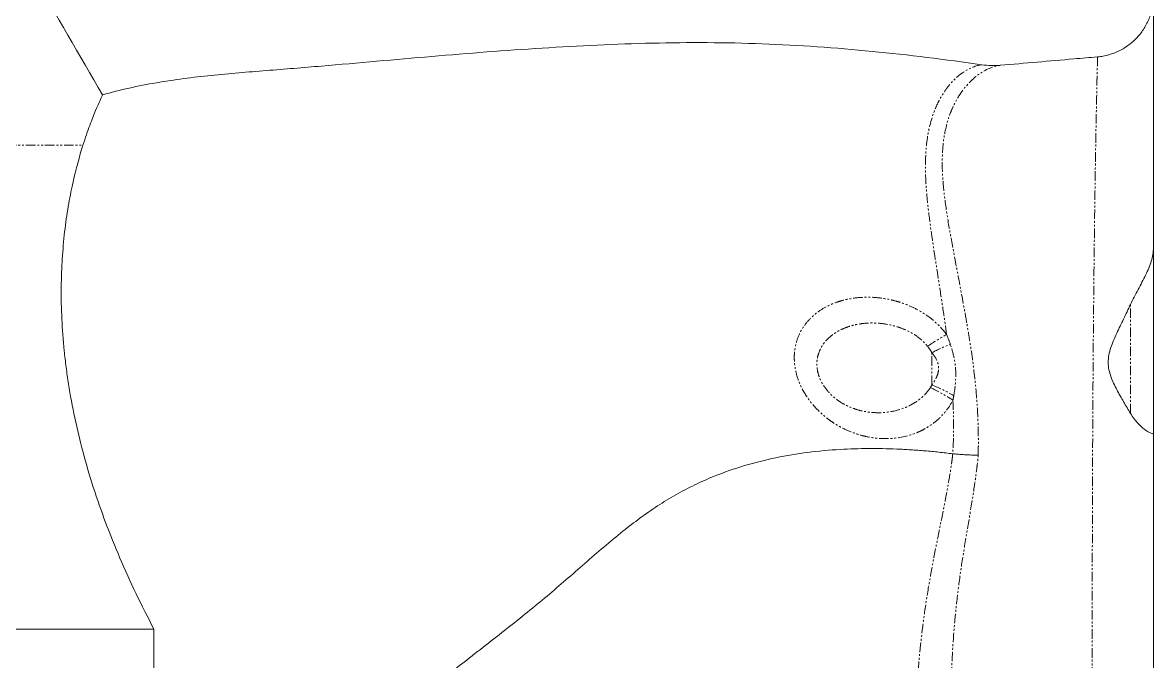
# Model space of a CAD drawing. Extents: x 2569 to 19597, y 1825 to 16548.
# Drawn here: x 16886 to 17004.5, y 15153.3 to 15220.3 of the extents above; entities that cross this region are included whole.
import ezdxf

# ---------------------------------------------------------------- set-up
doc = ezdxf.new("R2010")
doc.units = 0
doc.linetypes.add('PHANTOM', pattern=[2.5, 1.25, -0.25, 0.25, -0.25, 0.25, -0.25])

# ---------------------------------------------------------------- blocks, each defined once
blk = doc.blocks.new('aaaqww')
at = {"color": 7, "linetype": 'Continuous', "lineweight": 5}
for p, q in [((-386662.61, 108727.11), (-386662.61, 108837.11)), ((-386793.46, 108735.63), (-386839.22, 108735.63)), ((-386662.61, 108617.11), (-386662.61, 108727.11))]:
    blk.add_line(p, q, dxfattribs=at)
at = {"color": 7, "linetype": 'PHANTOM', "lineweight": 5}
for p, q in [((-386665.61, 108707.36), (-386665.61, 108693.09)), ((-386691.61, 108703.63), (-386691.61, 108699.39)), ((-386927.73, 108672.21), (-386802.76, 108672.21))]:
    blk.add_line(p, q, dxfattribs=at)
for centre, radius, start, end in [((-386700.18, 108722.55), 20.36, 294.2507, 303.7814), ((-386699.27, 108722.7), 20.55, 291.8848, 300.8037), ((-386676.16, 108721.75), 28.18, 235.3521, 241.3248), ((-386680.26, 108721.58), 24.92, 242.9088, 248.9987)]:
    blk.add_arc(centre, radius, start, end, dxfattribs=at)
at = {"color": 7, "linetype": 'Continuous', "lineweight": 5}
for points, knots in [([(-386778.84, 108761.94), (-386778.51, 108761.65), (-386777.86, 108761.06), (-386776.88, 108760.18), (-386775.88, 108759.3), (-386774.88, 108758.41), (-386773.87, 108757.51), (-386772.85, 108756.61), (-386771.82, 108755.7), (-386770.78, 108754.79), (-386769.72, 108753.87), (-386768.66, 108752.95), (-386767.58, 108752.03), (-386766.49, 108751.1), (-386765.39, 108750.16), (-386763.92, 108748.92), (-386762.06, 108747.37), (-386759.8, 108745.5), (-386757.5, 108743.63), (-386755.18, 108741.78), (-386752.68, 108739.81), (-386750.03, 108737.74), (-386747.26, 108735.57), (-386744.58, 108733.44), (-386742, 108731.32), (-386739.51, 108729.18), (-386737.06, 108727.02), (-386734.59, 108724.87), (-386732.18, 108722.88), (-386729.84, 108721.08), (-386727.54, 108719.47), (-386725.15, 108718), (-386722.67, 108716.7), (-386719.68, 108715.38), (-386716.14, 108714.15), (-386712.03, 108713.12), (-386707.85, 108712.43), (-386704.41, 108712.11), (-386701.76, 108711.99), (-386699.91, 108711.96), (-386698.06, 108711.97), (-386696.21, 108712.03), (-386694.37, 108712.13), (-386692.53, 108712.26), (-386690.7, 108712.44), (-386689.48, 108712.58), (-386688.87, 108712.65)], [0, 0, 0, 0, 0.012804, 0.025658, 0.03856, 0.051509, 0.064503, 0.077543, 0.090627, 0.103758, 0.116936, 0.130162, 0.143438, 0.156763, 0.170139, 0.18357, 0.209994, 0.236683, 0.263681, 0.290759, 0.317356, 0.350473, 0.382861, 0.414499, 0.445321, 0.475572, 0.505921, 0.536359, 0.566865, 0.593063, 0.619297, 0.645613, 0.672005, 0.698396, 0.738338, 0.778451, 0.818785, 0.859346, 0.876935, 0.894546, 0.912168, 0.929789, 0.947397, 0.964977, 0.982515, 1, 1, 1, 1]), ([(-386802.76, 108672.21), (-386803.22, 108673.67), (-386803.68, 108675.35), (-386804.21, 108677.73), (-386804.31, 108678.22), (-386804.5, 108679.22), (-386804.6, 108679.74), (-386804.86, 108681.32), (-386805.02, 108682.42), (-386805.29, 108684.72), (-386805.39, 108685.91), (-386805.51, 108687.76), (-386805.54, 108688.39), (-386805.58, 108689.66), (-386805.6, 108690.31), (-386805.62, 108693.57), (-386805.5, 108696.31), (-386805.14, 108699.87), (-386805.06, 108700.59), (-386804.87, 108702.05), (-386804.76, 108702.78), (-386804.42, 108704.98), (-386804.14, 108706.46), (-386803.19, 108710.94), (-386802.38, 108713.97), (-386800.91, 108718.57), (-386800.37, 108720.11), (-386799.21, 108723.21), (-386798.58, 108724.77), (-386796.59, 108729.44), (-386795.1, 108732.54), (-386793.46, 108735.63)], [0, 0, 0, 0, 0.125, 0.125, 0.15625, 0.15625, 0.1875, 0.1875, 0.25, 0.25, 0.3125, 0.3125, 0.34375, 0.34375, 0.375, 0.375, 0.5, 0.5, 0.53125, 0.53125, 0.5625, 0.5625, 0.625, 0.625, 0.75, 0.75, 0.8125, 0.8125, 0.875, 0.875, 1, 1, 1, 1]), ([(-386688.87, 108712.65), (-386688.77, 108712.66), (-386688.57, 108712.68), (-386688.27, 108712.71), (-386687.97, 108712.74), (-386687.66, 108712.76), (-386687.36, 108712.78), (-386687.05, 108712.79), (-386686.75, 108712.81), (-386686.44, 108712.82), (-386686.14, 108712.83), (-386685.84, 108712.83), (-386685.64, 108712.84), (-386685.54, 108712.84)], [0, 0, 0, 0, 0.093622, 0.186702, 0.27924, 0.371235, 0.462687, 0.553597, 0.643963, 0.733787, 0.823067, 0.911805, 1, 1, 1, 1]), ([(-386665.61, 108707.36), (-386665.3, 108707.87), (-386664.96, 108708.32), (-386664.45, 108708.87), (-386664.27, 108709.04), (-386663.93, 108709.33), (-386663.77, 108709.46), (-386663.47, 108709.67), (-386663.33, 108709.75), (-386663.08, 108709.89), (-386662.97, 108709.94), (-386662.79, 108710.01), (-386662.73, 108710.03), (-386662.66, 108710.05), (-386662.64, 108710.05), (-386662.62, 108710.05), (-386662.62, 108710.05), (-386662.61, 108710.05), (-386662.61, 108710.04), (-386662.61, 108710.04)], [0, 0, 0, 0, 0.25, 0.25, 0.375, 0.375, 0.5, 0.5, 0.625, 0.625, 0.75, 0.75, 0.875, 0.875, 0.9375, 0.9375, 0.96875, 0.96875, 1, 1, 1, 1]), ([(-386665.61, 108693.09), (-386665.91, 108693.73), (-386666.21, 108694.37), (-386666.82, 108695.62), (-386667.12, 108696.24), (-386667.55, 108697.17), (-386667.69, 108697.49), (-386667.95, 108698.11), (-386668.07, 108698.43), (-386668.28, 108699.07), (-386668.37, 108699.39), (-386668.49, 108700.03), (-386668.53, 108700.36), (-386668.52, 108701.33), (-386668.38, 108701.95), (-386668.06, 108702.85), (-386667.94, 108703.14), (-386667.68, 108703.7), (-386667.54, 108703.98), (-386667.11, 108704.8), (-386666.81, 108705.33), (-386666.21, 108706.36), (-386665.9, 108706.87), (-386665.61, 108707.36)], [0, 0, 0, 0, 0.125, 0.125, 0.25, 0.25, 0.3125, 0.3125, 0.375, 0.375, 0.4375, 0.4375, 0.5, 0.5, 0.625, 0.625, 0.6875, 0.6875, 0.75, 0.75, 0.875, 0.875, 1, 1, 1, 1]), ([(-386662.61, 108685.67), (-386662.61, 108685.81), (-386662.61, 108685.96), (-386662.64, 108686.24), (-386662.66, 108686.38), (-386662.72, 108686.81), (-386662.79, 108687.11), (-386662.97, 108687.7), (-386663.08, 108688.01), (-386663.33, 108688.62), (-386663.47, 108688.93), (-386663.77, 108689.55), (-386663.93, 108689.86), (-386664.27, 108690.5), (-386664.45, 108690.82), (-386664.96, 108691.79), (-386665.3, 108692.43), (-386665.61, 108693.09)], [0, 0, 0, 0, 0.0625, 0.0625, 0.125, 0.125, 0.25, 0.25, 0.375, 0.375, 0.5, 0.5, 0.625, 0.625, 0.75, 0.75, 1, 1, 1, 1]), ([(-386800.18, 108665.63), (-386800.25, 108665.77), (-386800.36, 108666.01), (-386800.67, 108666.69), (-386800.87, 108667.13), (-386801.21, 108667.95), (-386801.33, 108668.25), (-386801.59, 108668.9), (-386801.73, 108669.25), (-386802.15, 108670.39), (-386802.45, 108671.25), (-386802.76, 108672.21)], [0, 0, 0, 0, 0.25, 0.25, 0.5, 0.5, 0.625, 0.625, 0.75, 0.75, 1, 1, 1, 1]), ([(-386685.08, 108661.68), (-386689.86, 108660.99), (-386694.65, 108660.39), (-386704.23, 108659.45), (-386709.02, 108659.11), (-386718.62, 108658.75), (-386723.42, 108658.74), (-386733.03, 108658.95), (-386737.84, 108659.19), (-386747.47, 108659.8), (-386752.29, 108660.18), (-386761.91, 108661), (-386766.72, 108661.44), (-386773.94, 108662.05), (-386776.34, 108662.25), (-386781.16, 108662.63), (-386783.56, 108662.82), (-386788.37, 108663.32), (-386790.76, 108663.62), (-386795.54, 108664.45), (-386797.89, 108664.96), (-386800.18, 108665.63)], [0, 0, 0, 0, 0.125, 0.125, 0.25, 0.25, 0.375, 0.375, 0.5, 0.5, 0.625, 0.625, 0.75, 0.75, 0.8125, 0.8125, 0.875, 0.875, 0.9375, 0.9375, 1, 1, 1, 1]), ([(-386669.91, 108660.64), (-386670.95, 108660.73), (-386671.99, 108660.82), (-386673.02, 108660.91), (-386676.23, 108661.19), (-386679.44, 108661.47), (-386682.65, 108661.75)], [0.00733343, 0.00733343, 0.00733343, 0.00733343, 0.01045521, 0.01045521, 0.01045521, 0.02011861, 0.02011861, 0.02011861, 0.02011861]), ([(-386662.61, 108652.67), (-386662.61, 108653.17), (-386662.66, 108653.66), (-386662.79, 108654.39), (-386662.85, 108654.63), (-386662.98, 108655.1), (-386663.06, 108655.34), (-386663.33, 108656.03), (-386663.55, 108656.47), (-386663.94, 108657.1), (-386664.08, 108657.31), (-386664.38, 108657.7), (-386664.54, 108657.89), (-386665.04, 108658.44), (-386665.41, 108658.77), (-386666.2, 108659.36), (-386666.63, 108659.63), (-386667.51, 108660.06), (-386667.97, 108660.24), (-386668.69, 108660.44), (-386668.93, 108660.5), (-386669.42, 108660.59), (-386669.67, 108660.62), (-386669.91, 108660.64)], [0, 0, 0, 0, 0.125, 0.125, 0.1875, 0.1875, 0.25, 0.25, 0.375, 0.375, 0.4375, 0.4375, 0.5, 0.5, 0.625, 0.625, 0.75, 0.75, 0.875, 0.875, 0.9375, 0.9375, 1, 1, 1, 1])]:
    blk.add_open_spline(points, degree=3, knots=knots, dxfattribs=at)
for points in [[(-386793.2, 108747.42), (-386793.45, 108743.5), (-386793.55, 108739.57), (-386793.46, 108735.63)], [(-386800.18, 108665.63), (-386803.21, 108660.4), (-386806.23, 108655.17), (-386809.26, 108649.94)], [(-386682.65, 108661.75), (-386683.46, 108661.82), (-386684.27, 108661.8), (-386685.08, 108661.68)]]:
    blk.add_open_spline(points, degree=3, dxfattribs=at)
at = {"color": 7, "linetype": 'PHANTOM', "lineweight": 5}
for points, knots in [([(-386689.1, 108744.85), (-386689.08, 108742.21), (-386688.98, 108739.53), (-386688.75, 108736.15), (-386688.69, 108735.48), (-386688.57, 108734.12), (-386688.5, 108733.43), (-386688.29, 108731.4), (-386688.12, 108730.05), (-386687.74, 108727.36), (-386687.54, 108726.03), (-386687.1, 108723.37), (-386686.88, 108722.05), (-386686.44, 108719.41), (-386686.22, 108718.09), (-386685.93, 108716.12), (-386685.84, 108715.46), (-386685.72, 108714.48), (-386685.66, 108713.99), (-386685.61, 108713.49), (-386685.57, 108713.17), (-386685.56, 108713), (-386685.54, 108712.84)], [0, 0, 0, 0, 0.25, 0.25, 0.3125, 0.3125, 0.375, 0.375, 0.5, 0.5, 0.625, 0.625, 0.75, 0.75, 0.875, 0.875, 0.9375, 0.9375, 0.96875, 0.984375, 0.984375, 1, 1, 1, 1]), ([(-386669.91, 108660.64), (-386669.92, 108660.68), (-386669.92, 108660.85), (-386669.94, 108661.48), (-386669.95, 108661.93), (-386669.97, 108662.82), (-386669.98, 108663.15), (-386670, 108663.88), (-386670, 108664.28), (-386670.03, 108665.56), (-386670.05, 108666.55), (-386670.1, 108668.77), (-386670.12, 108670), (-386670.16, 108672.05), (-386670.17, 108672.76), (-386670.19, 108674.26), (-386670.21, 108675.03), (-386670.24, 108677.43), (-386670.27, 108679.13), (-386670.32, 108682.73), (-386670.34, 108684.62), (-386670.37, 108687.61), (-386670.39, 108688.64), (-386670.4, 108690.21), (-386670.41, 108690.74), (-386670.42, 108691.81), (-386670.42, 108692.35), (-386670.45, 108695.06), (-386670.47, 108697.29), (-386670.51, 108701.89), (-386670.52, 108704.24), (-386670.54, 108707.87), (-386670.55, 108709.09), (-386670.56, 108711.57), (-386670.57, 108712.83), (-386670.58, 108716.6), (-386670.59, 108719.15), (-386670.6, 108723), (-386670.6, 108724.28), (-386670.61, 108726.88), (-386670.61, 108728.18), (-386670.62, 108734.66), (-386670.62, 108739.79), (-386670.62, 108744.87)], [0, 0, 0, 0, 0.0625, 0.0625, 0.125, 0.125, 0.15625, 0.15625, 0.1875, 0.1875, 0.25, 0.25, 0.3125, 0.3125, 0.34375, 0.34375, 0.375, 0.375, 0.4375, 0.4375, 0.5, 0.5, 0.53125, 0.53125, 0.546875, 0.546875, 0.5625, 0.5625, 0.625, 0.625, 0.6875, 0.6875, 0.71875, 0.71875, 0.75, 0.75, 0.8125, 0.8125, 0.84375, 0.84375, 0.875, 0.875, 1, 1, 1, 1]), ([(-386688.89, 108712.76), (-386688.9, 108712.91), (-386688.92, 108713.07), (-386688.96, 108713.38), (-386689.02, 108713.84), (-386689.09, 108714.3), (-386689.23, 108715.23), (-386689.33, 108715.85), (-386689.65, 108717.7), (-386689.89, 108718.94), (-386690.38, 108721.42), (-386690.64, 108722.66), (-386691.14, 108725.16), (-386691.38, 108726.41), (-386691.85, 108728.93), (-386692.07, 108730.2), (-386692.47, 108732.75), (-386692.65, 108734.03), (-386693.14, 108737.87), (-386693.37, 108740.41), (-386693.54, 108742.93)], [0, 0, 0, 0, 0.015625, 0.015625, 0.03125, 0.0625, 0.0625, 0.125, 0.125, 0.25, 0.25, 0.375, 0.375, 0.5, 0.5, 0.625, 0.625, 0.75, 0.75, 1, 1, 1, 1]), ([(-386685.55, 108712.84), (-386685.55, 108712.6), (-386685.54, 108712.37), (-386685.53, 108711.91), (-386685.52, 108711.21), (-386685.53, 108710.53), (-386685.54, 108709.16), (-386685.57, 108708.25), (-386685.71, 108705.58), (-386685.86, 108703.83), (-386686.26, 108700.41), (-386686.51, 108698.73), (-386686.91, 108696.27), (-386687.05, 108695.46), (-386687.33, 108693.86), (-386687.48, 108693.07), (-386688.19, 108689.18), (-386688.77, 108686.29), (-386689.48, 108682.25), (-386689.69, 108680.95), (-386689.94, 108679.08), (-386690.01, 108678.47), (-386690.13, 108677.28), (-386690.18, 108676.7), (-386690.27, 108675.01), (-386690.27, 108673.96), (-386690.15, 108671.98), (-386690.02, 108671.06), (-386689.64, 108669.33), (-386689.4, 108668.53), (-386688.95, 108667.42), (-386688.79, 108667.06), (-386688.44, 108666.39), (-386688.26, 108666.07), (-386687.31, 108664.56), (-386686.42, 108663.63), (-386684.57, 108662.29), (-386683.6, 108661.88), (-386682.65, 108661.75)], [0, 0, 0, 0, 0.007812, 0.007812, 0.015625, 0.03125, 0.03125, 0.0625, 0.0625, 0.125, 0.125, 0.1875, 0.1875, 0.21875, 0.21875, 0.25, 0.25, 0.375, 0.375, 0.4375, 0.4375, 0.46875, 0.46875, 0.5, 0.5, 0.5625, 0.5625, 0.625, 0.625, 0.6875, 0.6875, 0.71875, 0.71875, 0.75, 0.75, 0.875, 0.875, 1, 1, 1, 1]), ([(-386688.87, 108712.65), (-386688.88, 108712.69), (-386688.88, 108712.72), (-386688.89, 108712.76), (-386688.89, 108712.76), (-386688.89, 108712.76), (-386688.89, 108712.76)], [0, 0, 0, 0, 0.0001076894, 0.0001076894, 0.0001076894, 0.0001077494, 0.0001077494, 0.0001077494, 0.0001077494]), ([(-386688.86, 108705.63), (-386688.8, 108706.77), (-386688.77, 108707.92), (-386688.77, 108709.68), (-386688.78, 108710.27), (-386688.81, 108711.45), (-386688.84, 108712.05), (-386688.87, 108712.65)], [0, 0, 0, 0, 0.5, 0.5, 0.75, 0.75, 1, 1, 1, 1]), ([(-386689.69, 108697.03), (-386689.85, 108696.79), (-386690.04, 108696.57), (-386690.42, 108696.13), (-386690.62, 108695.91), (-386691.26, 108695.29), (-386691.72, 108694.91), (-386692.7, 108694.22), (-386693.22, 108693.91), (-386694.3, 108693.36), (-386694.85, 108693.12), (-386695.71, 108692.82), (-386696, 108692.73), (-386696.59, 108692.57), (-386696.88, 108692.5), (-386697.76, 108692.31), (-386698.35, 108692.23), (-386699.53, 108692.13), (-386700.12, 108692.13), (-386701.27, 108692.18), (-386701.83, 108692.25), (-386702.65, 108692.4), (-386702.92, 108692.46), (-386703.46, 108692.6), (-386703.72, 108692.68), (-386704.5, 108692.94), (-386704.98, 108693.15), (-386705.91, 108693.64), (-386706.34, 108693.92), (-386707.15, 108694.55), (-386707.52, 108694.9), (-386708.17, 108695.65), (-386708.46, 108696.05), (-386708.95, 108696.91), (-386709.15, 108697.37), (-386709.44, 108698.32), (-386709.54, 108698.82), (-386709.62, 108699.59), (-386709.63, 108699.85), (-386709.62, 108700.37), (-386709.61, 108700.63), (-386709.53, 108701.42), (-386709.42, 108701.95), (-386709.1, 108703.02), (-386708.89, 108703.55), (-386708.5, 108704.32), (-386708.36, 108704.57), (-386708.05, 108705.07), (-386707.89, 108705.32), (-386707.37, 108706.04), (-386706.98, 108706.49), (-386706.34, 108707.13), (-386706.12, 108707.34), (-386705.66, 108707.74), (-386705.43, 108707.93), (-386704.95, 108708.29), (-386704.7, 108708.47), (-386704.19, 108708.8), (-386703.93, 108708.95), (-386703.13, 108709.39), (-386702.58, 108709.64), (-386701.74, 108709.96), (-386701.46, 108710.06), (-386700.89, 108710.23), (-386700.6, 108710.31), (-386699.73, 108710.5), (-386699.15, 108710.59), (-386698.29, 108710.66), (-386698, 108710.67), (-386697.42, 108710.67), (-386697.13, 108710.66), (-386695.7, 108710.56), (-386694.62, 108710.31), (-386693.34, 108709.79), (-386693.08, 108709.67), (-386692.59, 108709.42), (-386692.35, 108709.28), (-386691.66, 108708.85), (-386691.23, 108708.53), (-386690.42, 108707.81), (-386690.05, 108707.41), (-386689.39, 108706.56), (-386689.1, 108706.1), (-386688.86, 108705.63)], [0, 0, 0, 0, 0.015625, 0.015625, 0.03125, 0.03125, 0.0625, 0.0625, 0.09375, 0.09375, 0.125, 0.125, 0.140625, 0.140625, 0.15625, 0.15625, 0.1875, 0.1875, 0.21875, 0.21875, 0.25, 0.25, 0.265625, 0.265625, 0.28125, 0.28125, 0.3125, 0.3125, 0.34375, 0.34375, 0.375, 0.375, 0.40625, 0.40625, 0.4375, 0.4375, 0.46875, 0.46875, 0.484375, 0.484375, 0.5, 0.5, 0.53125, 0.53125, 0.5625, 0.5625, 0.578125, 0.578125, 0.59375, 0.59375, 0.625, 0.625, 0.640625, 0.640625, 0.65625, 0.65625, 0.671875, 0.671875, 0.6875, 0.6875, 0.71875, 0.71875, 0.734375, 0.734375, 0.75, 0.75, 0.78125, 0.78125, 0.796875, 0.796875, 0.8125, 0.8125, 0.875, 0.875, 0.890625, 0.890625, 0.90625, 0.90625, 0.9375, 0.9375, 0.96875, 0.96875, 1, 1, 1, 1]), ([(-386691.82, 108703.98), (-386692.01, 108704.3), (-386692.24, 108704.59), (-386692.75, 108705.13), (-386693.03, 108705.38), (-386693.62, 108705.82), (-386693.94, 108706.02), (-386694.6, 108706.38), (-386694.95, 108706.54), (-386696.02, 108706.95), (-386696.77, 108707.13), (-386697.95, 108707.26), (-386698.35, 108707.28), (-386699.14, 108707.27), (-386699.54, 108707.24), (-386700.34, 108707.14), (-386700.75, 108707.06), (-386701.54, 108706.84), (-386701.93, 108706.71), (-386702.69, 108706.38), (-386703.07, 108706.19), (-386703.78, 108705.76), (-386704.12, 108705.51), (-386704.77, 108704.96), (-386705.06, 108704.67), (-386705.58, 108704.04), (-386705.82, 108703.7), (-386706.2, 108703), (-386706.35, 108702.64), (-386706.57, 108701.9), (-386706.64, 108701.53), (-386706.67, 108700.99), (-386706.67, 108700.81), (-386706.65, 108700.45), (-386706.63, 108700.27), (-386706.53, 108699.75), (-386706.43, 108699.42), (-386706.22, 108698.95), (-386706.15, 108698.79), (-386705.97, 108698.5), (-386705.88, 108698.35), (-386705.57, 108697.94), (-386705.34, 108697.68), (-386704.83, 108697.21), (-386704.55, 108697), (-386703.95, 108696.61), (-386703.63, 108696.44), (-386702.97, 108696.15), (-386702.62, 108696.02), (-386701.89, 108695.8), (-386701.51, 108695.72), (-386700.75, 108695.59), (-386700.36, 108695.55), (-386699.56, 108695.51), (-386699.16, 108695.51), (-386698.35, 108695.56), (-386697.94, 108695.61), (-386697.13, 108695.75), (-386696.72, 108695.84), (-386695.92, 108696.07), (-386695.53, 108696.22), (-386694.76, 108696.55), (-386694.38, 108696.74), (-386693.68, 108697.18), (-386693.34, 108697.42), (-386692.87, 108697.83), (-386692.72, 108697.97), (-386692.44, 108698.26), (-386692.31, 108698.41), (-386692.19, 108698.57)], [0, 0, 0, 0, 0.03125, 0.03125, 0.0625, 0.0625, 0.09375, 0.09375, 0.125, 0.125, 0.1875, 0.1875, 0.21875, 0.21875, 0.25, 0.25, 0.28125, 0.28125, 0.3125, 0.3125, 0.34375, 0.34375, 0.375, 0.375, 0.40625, 0.40625, 0.4375, 0.4375, 0.46875, 0.46875, 0.5, 0.5, 0.515625, 0.515625, 0.53125, 0.53125, 0.5625, 0.5625, 0.578125, 0.578125, 0.59375, 0.59375, 0.625, 0.625, 0.65625, 0.65625, 0.6875, 0.6875, 0.71875, 0.71875, 0.75, 0.75, 0.78125, 0.78125, 0.8125, 0.8125, 0.84375, 0.84375, 0.875, 0.875, 0.90625, 0.90625, 0.9375, 0.9375, 0.96875, 0.96875, 0.984375, 0.984375, 1, 1, 1, 1]), ([(-386688.74, 108705.05), (-386688.64, 108704.49), (-386688.57, 108703.93), (-386688.48, 108702.79), (-386688.47, 108702.22), (-386688.53, 108701.09), (-386688.61, 108700.52), (-386688.85, 108699.41), (-386689.01, 108698.86), (-386689.19, 108698.31)], [0, 0, 0, 0, 0.25, 0.25, 0.5, 0.5, 0.75, 0.75, 1, 1, 1, 1]), ([(-386691.61, 108699.39), (-386691.35, 108699.71), (-386691.13, 108700.05), (-386690.89, 108700.59), (-386690.82, 108700.78), (-386690.74, 108701.17), (-386690.73, 108701.36), (-386690.74, 108701.74), (-386690.77, 108701.93), (-386690.87, 108702.3), (-386690.94, 108702.48), (-386691.17, 108703), (-386691.38, 108703.32), (-386691.61, 108703.63)], [0, 0, 0, 0, 0.25, 0.25, 0.375, 0.375, 0.5, 0.5, 0.625, 0.625, 0.75, 0.75, 1, 1, 1, 1]), ([(-386685.08, 108661.68), (-386685.84, 108661.79), (-386686.6, 108662.08), (-386688.08, 108663.02), (-386688.79, 108663.66), (-386689.77, 108664.89), (-386690.08, 108665.34), (-386690.52, 108666.09), (-386690.66, 108666.35), (-386690.93, 108666.9), (-386691.06, 108667.19), (-386691.66, 108668.66), (-386692.02, 108669.99), (-386692.44, 108673), (-386692.5, 108674.67), (-386692.4, 108676.98), (-386692.37, 108677.45), (-386692.3, 108678.42), (-386692.26, 108678.92), (-386692.1, 108680.42), (-386691.98, 108681.46), (-386691.55, 108684.68), (-386691.19, 108686.95), (-386690.63, 108690.58), (-386690.44, 108691.82), (-386690.15, 108693.74), (-386690.05, 108694.39), (-386689.87, 108695.7), (-386689.77, 108696.36), (-386689.69, 108697.03)], [0, 0, 0, 0, 0.125, 0.125, 0.25, 0.25, 0.3125, 0.3125, 0.34375, 0.34375, 0.375, 0.375, 0.5, 0.5, 0.625, 0.625, 0.65625, 0.65625, 0.6875, 0.6875, 0.75, 0.75, 0.875, 0.875, 0.9375, 0.9375, 0.96875, 0.96875, 1, 1, 1, 1])]:
    blk.add_open_spline(points, degree=3, knots=knots, dxfattribs=at)
for points in [[(-386688.86, 108705.63), (-386688.82, 108705.43), (-386688.78, 108705.24), (-386688.74, 108705.05)], [(-386691.61, 108703.63), (-386691.67, 108703.75), (-386691.74, 108703.87), (-386691.82, 108703.98)], [(-386692.19, 108698.57), (-386691.97, 108698.83), (-386691.78, 108699.11), (-386691.61, 108699.39)], [(-386689.19, 108698.31), (-386689.34, 108697.88), (-386689.5, 108697.45), (-386689.69, 108697.03)]]:
    blk.add_open_spline(points, degree=3, dxfattribs=at)

msp = doc.modelspace()

# ---------------------------------------------------------------- block references
at = {"xscale": -0.8, "yscale": 0.8, "zscale": 0.8, "rotation": 180}
msp.add_blockref('aaaqww', (326334.54162, 102145.20973, 4731.76976), dxfattribs=at)

doc.saveas('drawing.dxf')
